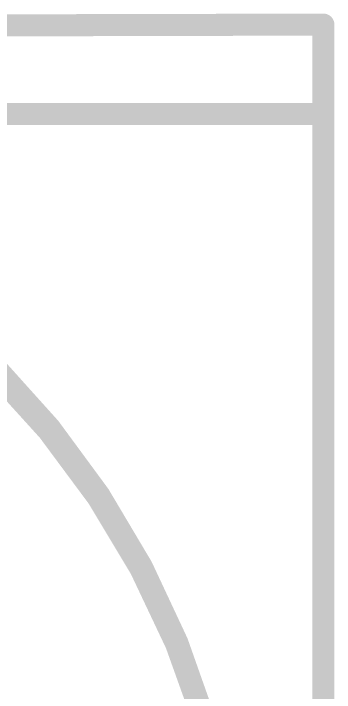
# Model space of a CAD drawing. Extents: x -53 to 60, y -23 to 11.
# Drawn here: x 23.94 to 26.9, y 5.08 to 11.34 of the extents above; entities that cross this region are included whole.
import ezdxf

# ---------------------------------------------------------------- set-up
doc = ezdxf.new("R2010")
doc.units = 0
for name, color, linetype in [('1', 12, 'CONTINUOUS'), ('16', 132, 'CONTINUOUS'), ('20', 53, 'CONTINUOUS')]:
    doc.layers.add(name, color=color, linetype=linetype)

msp = doc.modelspace()

# ---------------------------------------------------------------- linework, layer by layer
at = {"layer": '1', "const_width": 0.2032}
for points in [[(26.797, 11.2395), (-26.3525, 11.1125)], [(26.797, -10.9855), (26.797, 11.2395)]]:
    msp.add_lwpolyline(points, dxfattribs=at)
at = {"layer": '1', "const_width": 0.1016}
for points in [[(26.8478, 11.2395, 1), (26.7462, 11.2395)], [(26.7971, 11.1887, 1), (26.7969, 11.2903)]]:
    msp.add_lwpolyline(points, format="xyb", dxfattribs=at)
at = {"layer": '16', "const_width": 0.2032}
for points in [[(26.797, 10.414), (-26.3525, 10.414)], [(26.797, -10.3505), (26.797, 10.414)]]:
    msp.add_lwpolyline(points, dxfattribs=at)
at = {"layer": '16', "const_width": 0.1016}
for points in [[(26.8478, 10.414, 1), (26.7462, 10.414)], [(26.797, 10.3632, 1), (26.797, 10.4648)]]:
    msp.add_lwpolyline(points, format="xyb", dxfattribs=at)
at = {"layer": '20', "const_width": 0.2032}
for points in [[(26.035, 2.54, 0.4142), (18.2245, 10.414)], [(26.035, 2.54, 0.4142), (18.2245, 10.3505)]]:
    msp.add_lwpolyline(points, format="xyb", dxfattribs=at)

doc.saveas('drawing.dxf')
